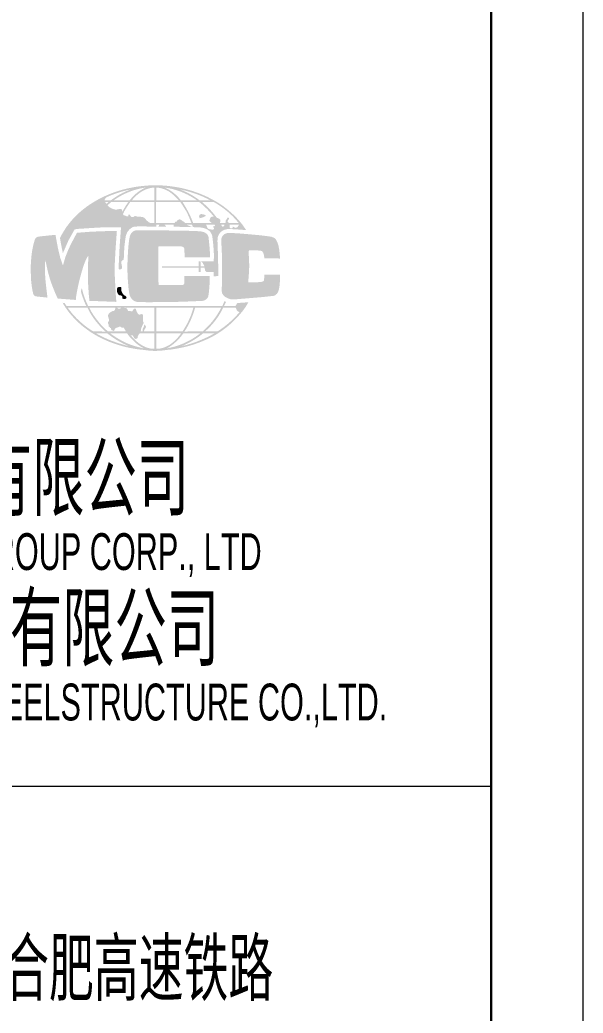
# Model space of a CAD drawing. Header units: millimetres. Extents: x 24 to 5990, y 50 to 4250.
# Drawn here: x 5684 to 5990, y 1586 to 2125 of the extents above; entities that cross this region are included whole.
import ezdxf

# ---------------------------------------------------------------- set-up
doc = ezdxf.new("R2010")
doc.units = ezdxf.units.MM
doc.linetypes.add('XKITLINE00', pattern=[0])
doc.layers.add('DrawingSheet', color=5, linetype='Continuous', lineweight=0)
doc.layers.add('OtherObjectType', color=1, linetype='Continuous', lineweight=0)
doc.styles.add('$TD_AUDIT_GENERATED_(32F)', font='ARIAL.TTF')

# ---------------------------------------------------------------- blocks, each defined once
blk = doc.blocks.new('*A7')
at = {"layer": 'DrawingSheet', "color": 5, "linetype": 'XKITLINE00', "lineweight": 0}
blk.add_line((5990, 50), (5990, 4250), dxfattribs=at)
blk = doc.blocks.new('*A9')
at = {"layer": 'OtherObjectType'}
for color, points in [(7, [(5769.26, 2028.75), (5769.03, 2028.98), (5768.81, 2029.21), (5768.57, 2029.43), (5768.34, 2029.66), (5768.1, 2029.88), (5767.86, 2030.09), (5767.62, 2030.31), (5767.37, 2030.52), (5767.13, 2030.73), (5766.65, 2031.12), (5766.42, 2031.3), (5766.19, 2031.48), (5765.95, 2031.65), (5765.71, 2031.81), (5765.46, 2031.97), (5765.22, 2032.13), (5764.97, 2032.28), (5764.71, 2032.43), (5764.46, 2032.57), (5764.2, 2032.71), (5763.94, 2032.84), (5763.67, 2032.96), (5763.41, 2033.08), (5763.14, 2033.2), (5762.87, 2033.31), (5762.6, 2033.41), (5762.32, 2033.51), (5762.04, 2033.6), (5761.77, 2033.69), (5761.49, 2033.77), (5761.2, 2033.84), (5760.92, 2033.92), (5760.64, 2033.98), (5760.35, 2034.04), (5760.07, 2034.09), (5759.78, 2034.14), (5759.49, 2034.18), (5759.2, 2034.22), (5758.91, 2034.24), (5758.62, 2034.27), (5758.33, 2034.29), (5777.81, 2030.11), (5778.34, 2029.79), (5778.86, 2029.46), (5779.39, 2029.12), (5779.9, 2028.78), (5780.41, 2028.42), (5780.92, 2028.06), (5781.42, 2027.69), (5781.92, 2027.32), (5787.79, 2027.32), (5789.52, 2026.45), (5783.15, 2026.47), (5783.48, 2026.18), (5783.81, 2025.9), (5784.14, 2025.61), (5784.47, 2025.31), (5784.79, 2025.02), (5785.11, 2024.72), (5785.43, 2024.42), (5785.74, 2024.12), (5786.06, 2023.81), (5786.37, 2023.5), (5786.68, 2023.19), (5786.99, 2022.88), (5787.29, 2022.57), (5787.6, 2022.25), (5787.9, 2021.93), (5788.19, 2021.61), (5788.59, 2021.16), (5788.99, 2020.7), (5789.38, 2020.24), (5789.76, 2019.78), (5790.13, 2019.31), (5790.51, 2018.83), (5790.87, 2018.35), (5791.23, 2017.87), (5790.04, 2014.21), (5785.3, 2014.21), (5785.75, 2013.47), (5786.05, 2012.55), (5786.31, 2012.09), (5786.67, 2011.8), (5787.22, 2011.67), (5788.35, 2011.49), (5786.57, 2011.25), (5785.72, 2011.72), (5784.72, 2012.13), (5783.24, 2012.52), (5781.78, 2012.66), (5780.72, 2012.72), (5779.39, 2012.77), (5778.23, 2012.8), (5777.77, 2014.2), (5774.87, 2014.21), (5775.08, 2014.03), (5775.44, 2013.82), (5775.74, 2013.69), (5776.09, 2013.58), (5777.52, 2012.96), (5777.94, 2012.82), (5775.48, 2012.88), (5767.72, 2013.03), (5767.73, 2013.58), (5767.78, 2013.95), (5767.87, 2014.2), (5762.66, 2014.21), (5763.06, 2013.92), (5763.48, 2013.52), (5763.72, 2013.12), (5759.48, 2013.14), (5759.7, 2013.32), (5759.84, 2013.58), (5760, 2014.21), (5758.32, 2014.2), (5758.34, 2013.14), (5747.98, 2013.15), (5747.1, 2013.12), (5746.31, 2013.02), (5745.5, 2012.75), (5744.74, 2012.29), (5743.87, 2011.58), (5743.23, 2010.88), (5742.51, 2009.81), (5741.84, 2007.99), (5741.51, 2005.88), (5741.12, 2002.69), (5740.85, 1998.85), (5740.73, 1995.18), (5740.06, 1994.78), (5739.64, 1994.41), (5739.34, 1993.98), (5739.43, 1993.03), (5739.64, 1992.2), (5739.76, 1991.28), (5739.7, 1990.42), (5739.52, 1990.12), (5739.1, 1989.96), (5738.62, 1989.87), (5738.25, 1989.78), (5737.89, 1990.18), (5738.49, 2002.49), (5739.25, 2012.78), (5740, 2021.2), (5741.25, 2023.49), (5742.03, 2024.74), (5743.18, 2026.38), (5743.22, 2026.46), (5742.51, 2026.46), (5740.54, 2026.46), (5738.51, 2026.47), (5734.99, 2026.46), (5733.96, 2026.46), (5733.68, 2027.3), (5734.19, 2027.7), (5735.3, 2028.49), (5736.32, 2029.17), (5737.64, 2030), (5739.09, 2030.84), (5740.45, 2031.54), (5741.62, 2032.09), (5743.45, 2032.85), (5744.54, 2033.26), (5743.67, 2033.09), (5742.6, 2032.86), (5741.26, 2032.53), (5738.99, 2031.89), (5736.53, 2031.09), (5734.98, 2030.51), (5733.88, 2030.09), (5732.32, 2029.45), (5731.59, 2030.13), (5734.29, 2031.23), (5736.46, 2032.02), (5738.96, 2032.82), (5740.99, 2033.35), (5743.13, 2033.88), (5745.21, 2034.3), (5748, 2034.79), (5750.49, 2035.1), (5753.35, 2035.36), (5755.25, 2035.48), (5757.25, 2035.49), (5759.11, 2035.48), (5761.26, 2035.45), (5764.09, 2035.23), (5766.31, 2034.98), (5768.61, 2034.64), (5770.4, 2034.35), (5771.13, 2033.25), (5771.56, 2033.1), (5771.99, 2032.93), (5772.43, 2032.77), (5772.85, 2032.6), (5773.28, 2032.42), (5773.7, 2032.23), (5774.13, 2032.04), (5774.54, 2031.85), (5774.96, 2031.65), (5775.38, 2031.45), (5775.79, 2031.24), (5776.2, 2031.02), (5776.6, 2030.8), (5777.01, 2030.57), (5777.41, 2030.34), (5777.81, 2030.11), (5772.6, 2026.46), (5772.9, 2025.99), (5773.2, 2025.52), (5773.49, 2025.04), (5773.78, 2024.57), (5774.06, 2024.09), (5774.34, 2023.61), (5774.62, 2023.12), (5774.89, 2022.63), (5775.16, 2022.14), (5775.42, 2021.65), (5775.68, 2021.16), (5775.94, 2020.66), (5776.19, 2020.16), (5776.43, 2019.66), (5776.68, 2019.16), (5776.91, 2018.65), (5777.11, 2018.21), (5777.3, 2017.76), (5777.49, 2017.31), (5777.68, 2016.87), (5777.87, 2016.42), (5778.05, 2015.96), (5778.23, 2015.51), (5778.41, 2015.06), (5779.75, 2015.07), (5783.17, 2015.08), (5785.98, 2015.08), (5786.69, 2015.07), (5787.33, 2015.08), (5787.95, 2015.07), (5788.57, 2015.08), (5787.85, 2015.47), (5787.49, 2015.79), (5787.19, 2016.32), (5787.29, 2016.71), (5787.52, 2017.22), (5787.66, 2017.68), (5787.84, 2018.03), (5788.13, 2018.31), (5788.5, 2018.44), (5788.85, 2018.49), (5789.69, 2018.39), (5789.34, 2018.83), (5788.98, 2019.27), (5788.61, 2019.7), (5788.25, 2020.13), (5787.87, 2020.55), (5787.5, 2020.97), (5787.11, 2021.39), (5786.73, 2021.8), (5786.43, 2022.11), (5786.12, 2022.42), (5785.82, 2022.73), (5785.51, 2023.03), (5785.19, 2023.34), (5784.88, 2023.64), (5784.56, 2023.93), (5784.24, 2024.23), (5783.92, 2024.52), (5783.59, 2024.8), (5783.27, 2025.09), (5782.94, 2025.37), (5782.6, 2025.65), (5782.27, 2025.93), (5781.93, 2026.2), (5781.59, 2026.47), (5772.6, 2026.46), (5781.64, 2018.9), (5781.73, 2019.13), (5781.88, 2019.42), (5782.09, 2019.62), (5782.41, 2019.79), (5782.67, 2019.84), (5783.21, 2019.85), (5783.99, 2019.68), (5784.6, 2019.52), (5785, 2019.35), (5785.23, 2019.18), (5785.29, 2019.02), (5785.15, 2018.82), (5784.36, 2018.42), (5783.61, 2018.1), (5782.93, 2017.88), (5781.97, 2017.63), (5781.83, 2017.98), (5781.62, 2018.64), (5781.64, 2018.9), (5772.6, 2026.46), (5777.81, 2030.11), (5752.71, 2034.27), (5751.08, 2034.05), (5749.27, 2033.69), (5746.39, 2032.9), (5744.32, 2032.18), (5741.78, 2031.13), (5740.29, 2030.4), (5738.63, 2029.52), (5737.41, 2028.79), (5736.23, 2028.04), (5735.25, 2027.33), (5743.93, 2027.36), (5744.68, 2028.27), (5745.65, 2029.35), (5746.93, 2030.62), (5748.71, 2032.06), (5750.21, 2033.06), (5751.68, 2033.84), (5752.71, 2034.27), (5777.81, 2030.11), (5762.91, 2034.28), (5763.1, 2034.2), (5763.49, 2034.03), (5763.86, 2033.86), (5764.24, 2033.67), (5764.61, 2033.48), (5764.98, 2033.28), (5765.34, 2033.07), (5765.7, 2032.86), (5766.05, 2032.63), (5766.4, 2032.4), (5766.75, 2032.17), (5767.09, 2031.92), (5767.43, 2031.67), (5767.76, 2031.41), (5768.08, 2031.15), (5768.4, 2030.88), (5768.78, 2030.54), (5768.99, 2030.34), (5769.21, 2030.14), (5769.42, 2029.94), (5769.63, 2029.73), (5769.83, 2029.52), (5770.04, 2029.31), (5770.24, 2029.09), (5770.44, 2028.88), (5770.63, 2028.66), (5770.83, 2028.44), (5771.02, 2028.21), (5771.21, 2027.99), (5771.39, 2027.76), (5771.58, 2027.53), (5771.76, 2027.3), (5780.44, 2027.31), (5780.12, 2027.54), (5779.81, 2027.76), (5779.49, 2027.98), (5779.16, 2028.19), (5778.84, 2028.41), (5778.51, 2028.61), (5778.18, 2028.82), (5777.58, 2029.18), (5777.03, 2029.5), (5776.48, 2029.82), (5775.92, 2030.12), (5775.35, 2030.41), (5774.78, 2030.69), (5774.21, 2030.97), (5773.63, 2031.23), (5773.05, 2031.49), (5772.47, 2031.73), (5771.88, 2031.97), (5771.29, 2032.19), (5770.69, 2032.41), (5770.09, 2032.61), (5769.49, 2032.81), (5768.88, 2033), (5768.23, 2033.19), (5767.88, 2033.28), (5767.53, 2033.38), (5767.18, 2033.47), (5766.82, 2033.55), (5766.47, 2033.64), (5766.12, 2033.72), (5765.77, 2033.79), (5765.41, 2033.87), (5765.06, 2033.94), (5764.7, 2034), (5764.34, 2034.06), (5763.99, 2034.12), (5763.63, 2034.18), (5763.27, 2034.23), (5762.91, 2034.28), (5777.81, 2030.11), (5757.28, 2026.46), (5744.22, 2026.45), (5742.8, 2024.29), (5741.44, 2022.18), (5740.94, 2021.29), (5740.31, 2019.97), (5740.43, 2019.62), (5740.75, 2019.19), (5741.4, 2019.08), (5742.44, 2018.66), (5742.98, 2018.57), (5743.25, 2018.85), (5743.28, 2019.42), (5743.49, 2019.68), (5743.73, 2019.66), (5744.06, 2019.45), (5744.44, 2018.75), (5744.61, 2018.54), (5744.95, 2018.36), (5745.34, 2018.3), (5745.86, 2018.31), (5746.1, 2018.43), (5746.28, 2018.58), (5746.71, 2018.79), (5747.28, 2018.75), (5748.13, 2018.54), (5748.74, 2018.45), (5749.97, 2018.4), (5750.92, 2018.31), (5751.39, 2018.15), (5752, 2017.75), (5752.81, 2016.83), (5753.23, 2016.4), (5753.74, 2015.92), (5754.16, 2015.58), (5754.67, 2015.26), (5755.09, 2015.07), (5757.3, 2015.08), (5757.28, 2026.46), (5777.81, 2030.11), (5758.29, 2026.47), (5758.3, 2015.09), (5768.4, 2015.07), (5768.59, 2015.48), (5768.81, 2015.69), (5769.48, 2015.73), (5769.58, 2016.18), (5769.7, 2016.35), (5770.07, 2016.67), (5770.31, 2016.79), (5770.78, 2016.97), (5771.25, 2016.99), (5771.84, 2016.69), (5772.73, 2016.07), (5773.12, 2015.84), (5773.53, 2015.52), (5773.85, 2015.24), (5774.02, 2015.06), (5777.43, 2015.05), (5777.28, 2015.44), (5777.13, 2015.83), (5776.97, 2016.22), (5776.82, 2016.61), (5776.66, 2017), (5776.5, 2017.39), (5776.33, 2017.77), (5776.17, 2018.16), (5776, 2018.54), (5775.83, 2018.93), (5775.65, 2019.31), (5775.48, 2019.69), (5775.3, 2020.07), (5775.12, 2020.44), (5774.93, 2020.82), (5774.75, 2021.2), (5774.35, 2021.87), (5773.94, 2022.54), (5773.52, 2023.2), (5773.11, 2023.86), (5772.68, 2024.52), (5772.25, 2025.17), (5771.82, 2025.82), (5771.38, 2026.47), (5758.29, 2026.47), (5777.81, 2030.11), (5757.3, 2027.32), (5757.33, 2034.3), (5756.39, 2034.22), (5755.39, 2034.08), (5754.23, 2033.8), (5752.62, 2033.24), (5750.73, 2032.28), (5749.19, 2031.26), (5747.85, 2030.19), (5746, 2028.38), (5745.11, 2027.32), (5757.3, 2027.32), (5777.81, 2030.11), (5758.33, 2034.29), (5758.33, 2027.31), (5770.56, 2027.3), (5770.35, 2027.55), (5770.14, 2027.79), (5769.92, 2028.03), (5769.7, 2028.27), (5769.48, 2028.51)]), (5, [(5694.11, 2007.56), (5695.83, 2007.83), (5703.68, 2008.63), (5704.99, 2001.43), (5706.23, 1996.22), (5707.72, 1992), (5709.02, 1996.47), (5710.66, 2000.66), (5712.63, 2004.67), (5715.32, 2009.72), (5721.84, 2010.24), (5727.94, 2010.55), (5736.98, 2010.76), (5736.28, 2000.98), (5735.88, 1993.53), (5735.78, 1987.97), (5736.15, 1980.39), (5736.42, 1975.81), (5736.69, 1972.23), (5722.07, 1972.79), (5721.74, 1976.36), (5721.44, 1980.92), (5721.23, 1985.07), (5721.26, 1988.77), (5721.31, 1991.16), (5721.49, 1996.53), (5721.5, 1997.22), (5721.3, 1997), (5721.07, 1996.68), (5720.77, 1996.18), (5720.36, 1995.39), (5719.82, 1994.21), (5719.24, 1992.73), (5718.28, 1989.81), (5717.5, 1987.12), (5716.68, 1983.99), (5716.05, 1981.32), (5715.31, 1977.75), (5714.88, 1975.08), (5714.7, 1973.28), (5704.87, 1974.02), (5703.33, 1977.5), (5701.85, 1981.22), (5700.78, 1984.27), (5700.08, 1986.68), (5699.51, 1988.87), (5698.88, 1991.58), (5698.13, 1995.31), (5697.96, 1990.37), (5698.01, 1987.58), (5698.2, 1984.4), (5698.68, 1979.89), (5699.35, 1974.53), (5696.23, 1974.87), (5694.52, 1975.05), (5692.87, 1975.22), (5692.48, 1975.42), (5692.26, 1975.6), (5691.96, 1975.92), (5691.62, 1976.41), (5691.12, 1978.72), (5690.74, 1981.22), (5690.47, 1983.63), (5690.32, 1986.64), (5690.26, 1988.96), (5690.26, 1991.2), (5690.29, 1992.45), (5690.37, 1994.07), (5690.49, 1995.52), (5690.63, 1997.02), (5690.72, 1997.83), (5690.9, 1999.25), (5691.08, 2000.31), (5691.25, 2001.25), (5691.56, 2002.75), (5691.78, 2003.63), (5692.01, 2004.49), (5692.44, 2005.94), (5692.93, 2006.82), (5693.51, 2007.29)]), (5, [(5773.69, 1998.73), (5773.65, 2000.24), (5773.58, 2001.04), (5773.47, 2001.38), (5773.3, 2001.65), (5773.09, 2001.88), (5772.82, 2002.07), (5772.51, 2002.21), (5772.11, 2002.3), (5771.59, 2002.33), (5768.05, 2002.32), (5759.58, 2002.34), (5759.46, 1999.79), (5759.4, 1989.16), (5759.47, 1985.31), (5759.63, 1981.46), (5761.56, 1981.43), (5764.87, 1981.41), (5770, 1981.4), (5771.89, 1981.44), (5772.88, 1981.47), (5773.28, 1981.75), (5773.5, 1982.14), (5773.62, 1983.7), (5773.65, 1986.31), (5787.43, 1986.33), (5787.25, 1981.42), (5787.04, 1978.55), (5786.82, 1976.65), (5786.56, 1975.08), (5786.11, 1974.25), (5785.47, 1973.58), (5784.61, 1973.05), (5783.76, 1972.8), (5777.45, 1972.49), (5770.06, 1972.24), (5764.08, 1972.15), (5753.78, 1972.04), (5748.05, 1972.17), (5746.73, 1972.58), (5745.86, 1973.09), (5745.01, 1973.89), (5744.51, 1974.63), (5744.04, 1975.46), (5743.76, 1976.62), (5743.29, 1979.79), (5742.96, 1983.74), (5742.74, 1988.39), (5742.74, 1993.36), (5742.94, 1998.01), (5743.06, 2000.14), (5743.21, 2002), (5743.45, 2004.4), (5743.66, 2005.93), (5743.78, 2006.62), (5743.97, 2007.56), (5744.15, 2008.18), (5744.38, 2008.78), (5744.69, 2009.34), (5745.09, 2009.86), (5745.51, 2010.27), (5746.02, 2010.61), (5746.61, 2010.88), (5747.38, 2011.04), (5753.08, 2011.07), (5760.36, 2011.05), (5768.08, 2010.93), (5775.62, 2010.81), (5780.8, 2010.62), (5782.79, 2010.46), (5784.26, 2010.05), (5785.11, 2009.63), (5785.78, 2009.16), (5786.34, 2008.45), (5786.69, 2007.64), (5787.19, 2002.94), (5787.51, 1998.66), (5787.53, 1996.41), (5779.08, 1996.4), (5773.73, 1996.4)]), (7, [(5791.72, 2001.84), (5792.11, 1986.96), (5792, 1986.23), (5789.54, 1994.31), (5789.65, 1996.65), (5789.61, 1998.7), (5789.46, 2001.16), (5789.36, 2002.6), (5789.17, 2004.51), (5788.76, 2007.91), (5791.72, 2007.33), (5791.57, 2005.29)]), (5, [(5816.7, 1998), (5816.4, 1998.81), (5816.01, 1999.46), (5815.74, 1999.74), (5815.38, 1999.91), (5815.02, 1999.97), (5813.58, 2000.13), (5811.55, 2000.26), (5809.39, 2000.27), (5808.85, 2000.2), (5808.64, 1999.99), (5808.44, 1999.64), (5808.72, 1995.2), (5808.81, 1991.82), (5808.73, 1989.07), (5808.36, 1984.09), (5808.3, 1983.16), (5808.41, 1982.88), (5808.85, 1982.78), (5809.34, 1982.8), (5813.27, 1982.88), (5815.77, 1983.12), (5816.42, 1983.41), (5816.71, 1983.74), (5816.83, 1984.09), (5816.9, 1984.71), (5817.02, 1987.08), (5825.52, 1987.06), (5825.49, 1984.52), (5825.4, 1982.52), (5825.17, 1980.23), (5824.95, 1979.16), (5824.56, 1977.83), (5823.89, 1976.66), (5823.17, 1976.04), (5822.33, 1975.53), (5816.35, 1974.87), (5802.48, 1973.7), (5799.76, 1973.54), (5798.88, 1973.62), (5797.57, 1974.03), (5795.99, 1974.74), (5795.01, 1975.59), (5794.23, 1976.63), (5793.97, 1977.4), (5793.9, 1978.24), (5794.06, 1986.35), (5794.11, 1993.29), (5794, 1997.72), (5793.81, 2001.8), (5793.65, 2004.73), (5793.68, 2006.29), (5793.92, 2007.28), (5794.25, 2007.95), (5794.78, 2008.56), (5795.44, 2009.06), (5796.18, 2009.37), (5796.94, 2009.57), (5797.79, 2009.65), (5798.92, 2009.63), (5803.34, 2009.39), (5809.29, 2008.88), (5814.64, 2008.39), (5818.19, 2007.95), (5820.87, 2007.57), (5822.31, 2007.01), (5823.31, 2006.16), (5824.22, 2004.16), (5824.7, 2002.65), (5825.14, 2000.2), (5825.34, 1998.4), (5825.44, 1997.09), (5825.49, 1995.76), (5817.03, 1995.93), (5816.96, 1996.61)]), (7, [(5781.45, 1991.58), (5781.41, 1994.3), (5782.36, 1994.3), (5782.46, 1991.57), (5782.43, 1988.39), (5781.42, 1988.38), (5781.45, 1990.72), (5761.5, 1990.75), (5761.5, 1991.58)]), (7, [(5782.45, 1990.71), (5782.46, 1991.57), (5784.38, 1991.57), (5784.36, 1991.85), (5784.3, 1992.07), (5783.84, 1992.81), (5783.65, 1993.26), (5783.31, 1993.7), (5783.08, 1993.9), (5782.8, 1994.1), (5782.41, 1994.3), (5783.12, 1994.3), (5789.54, 1994.31), (5792, 1986.23), (5790.72, 1986.17), (5789.54, 1986.14), (5789.56, 1988.42), (5785.58, 1988.39), (5785.13, 1988.89), (5784.93, 1989.19), (5784.74, 1989.54), (5784.72, 1990.05), (5784.61, 1990.71)]), (7, [(5720.4, 1969.95), (5720.28, 1970.34), (5719.79, 1971.31), (5719.11, 1972.86), (5718.67, 1974.14), (5718.19, 1975.45), (5717.66, 1977.2), (5717.53, 1977.59), (5717.51, 1978.02), (5717.74, 1979.3), (5717.86, 1979.43), (5718.06, 1979.36), (5718.2, 1978.75), (5718.36, 1978.14), (5718.52, 1977.53), (5718.69, 1976.93), (5718.87, 1976.32), (5719.06, 1975.73), (5719.26, 1975.13), (5719.47, 1974.54), (5719.69, 1973.95), (5719.91, 1973.37), (5720.15, 1972.79), (5720.39, 1972.21), (5720.65, 1971.64), (5720.91, 1971.07), (5721.19, 1970.5), (5721.47, 1969.94), (5722, 1969.1), (5722.23, 1968.64), (5722.46, 1968.19), (5722.7, 1967.74), (5722.95, 1967.29), (5723.2, 1966.85), (5723.46, 1966.41), (5723.73, 1965.98), (5724, 1965.54), (5724.28, 1965.12), (5724.56, 1964.69), (5724.86, 1964.28), (5725.15, 1963.86), (5725.46, 1963.45), (5725.76, 1963.05), (5726.08, 1962.65), (5726.4, 1962.25), (5730.89, 1956.11), (5730.62, 1956.33), (5730.36, 1956.56), (5730.1, 1956.79), (5729.84, 1957.03), (5729.58, 1957.27), (5729.33, 1957.51), (5729.08, 1957.76), (5728.83, 1958.01), (5728.59, 1958.26), (5728.34, 1958.51), (5728.11, 1958.77), (5727.87, 1959.03), (5727.64, 1959.29), (5727.41, 1959.56), (5727.18, 1959.83), (5726.96, 1960.1), (5726.73, 1960.35), (5726.51, 1960.61), (5726.29, 1960.86), (5726.07, 1961.12), (5725.85, 1961.38), (5725.64, 1961.64), (5725.43, 1961.9), (5725.22, 1962.17), (5725.01, 1962.44), (5724.81, 1962.71), (5724.61, 1962.98), (5724.41, 1963.25), (5724.22, 1963.53), (5724.03, 1963.81), (5723.84, 1964.09), (5723.65, 1964.37), (5723.46, 1964.65), (5723.28, 1964.94), (5723.1, 1965.23), (5722.93, 1965.52), (5722.76, 1965.81), (5722.59, 1966.1), (5722.42, 1966.4), (5722.26, 1966.69), (5722.09, 1966.99), (5721.94, 1967.29), (5721.78, 1967.59), (5721.63, 1967.89), (5721.48, 1968.2), (5721.33, 1968.5), (5721.19, 1968.81), (5721.05, 1969.12), (5710.34, 1969.08), (5710.7, 1968.56), (5711.07, 1968.05), (5711.45, 1967.55), (5711.83, 1967.05), (5712.22, 1966.56), (5712.62, 1966.07), (5713.03, 1965.59), (5713.44, 1965.11), (5713.86, 1964.65), (5714.29, 1964.19), (5714.73, 1963.73), (5715.17, 1963.28), (5715.62, 1962.84), (5716.07, 1962.41), (5716.54, 1961.98), (5717.01, 1961.57), (5717.42, 1961.19), (5717.83, 1960.82), (5718.26, 1960.45), (5718.68, 1960.09), (5719.11, 1959.73), (5719.55, 1959.38), (5719.99, 1959.04), (5720.44, 1958.7), (5720.88, 1958.37), (5721.34, 1958.05), (5721.8, 1957.73), (5722.26, 1957.41), (5722.72, 1957.11), (5723.19, 1956.8), (5723.67, 1956.51), (5724.14, 1956.22), (5719.74, 1958), (5719.5, 1958.18), (5719.01, 1958.56), (5718.53, 1958.94), (5718.05, 1959.33), (5717.58, 1959.72), (5717.12, 1960.13), (5716.66, 1960.54), (5716.21, 1960.96), (5715.75, 1961.39), (5715.29, 1961.83), (5714.83, 1962.28), (5714.38, 1962.74), (5713.94, 1963.2), (5713.5, 1963.67), (5713.07, 1964.14), (5712.64, 1964.62), (5712.05, 1965.3), (5711.67, 1965.74), (5711.3, 1966.19), (5710.94, 1966.65), (5710.58, 1967.11), (5710.24, 1967.58), (5709.9, 1968.05), (5709.56, 1968.53), (5709.29, 1968.91), (5709.03, 1969.28), (5708.78, 1969.67), (5708.53, 1970.06), (5708.29, 1970.45), (5708.05, 1970.84), (5707.83, 1971.24), (5707.61, 1971.65), (5707.64, 1971.71), (5708.53, 1971.64), (5708.67, 1971.49), (5709.69, 1969.97)]), (7, [(5737.92, 1980.25), (5738.35, 1980.31), (5739.08, 1980.33), (5739.25, 1980.25), (5739.38, 1980.05), (5739.43, 1979.56), (5739.47, 1979.07), (5739.47, 1978.3), (5739.56, 1977.89), (5739.85, 1977.22), (5740.7, 1976.02), (5741.13, 1975.74), (5741.56, 1975.52), (5742, 1975.15), (5742.24, 1974.68), (5742.09, 1974.26), (5741.91, 1974.04), (5741.66, 1973.88), (5741.38, 1973.81), (5740.91, 1973.8), (5740.39, 1973.89), (5740.05, 1974.04), (5739.9, 1974.22), (5739.86, 1974.47), (5739.87, 1975.15), (5739.78, 1975.34), (5739.62, 1975.55), (5738.93, 1975.76), (5738.45, 1975.83), (5738.1, 1975.93), (5737.76, 1976.34), (5737.48, 1976.72), (5737.28, 1977.06), (5737.16, 1977.49), (5737.11, 1978.02), (5737.02, 1978.61), (5737.01, 1979.18), (5737.1, 1979.57), (5737.28, 1979.91), (5737.62, 1980.14)]), (7, [(5777.48, 1965.78), (5777.63, 1966.19), (5777.77, 1966.61), (5777.91, 1967.03), (5778.04, 1967.45), (5778.17, 1967.87), (5778.29, 1968.29), (5778.41, 1968.72), (5778.52, 1969.14), (5758.31, 1969.07), (5758.32, 1956.17), (5772.56, 1956.18), (5804.29, 1966.12), (5804.06, 1965.85), (5803.62, 1965.33), (5803.16, 1964.81), (5802.7, 1964.29), (5802.23, 1963.78), (5801.76, 1963.28), (5801.28, 1962.78), (5800.79, 1962.29), (5800.3, 1961.81), (5799.8, 1961.33), (5799.3, 1960.86), (5798.79, 1960.4), (5798.27, 1959.94), (5797.75, 1959.49), (5797.22, 1959.05), (5796.69, 1958.61), (5796.11, 1958.15), (5795.8, 1957.91), (5795.49, 1957.67), (5795.18, 1957.43), (5794.86, 1957.19), (5794.54, 1956.96), (5794.22, 1956.73), (5793.9, 1956.5), (5793.58, 1956.28), (5793.25, 1956.06), (5792.93, 1955.84), (5792.6, 1955.62), (5792.27, 1955.41), (5791.94, 1955.19), (5791.6, 1954.98), (5791.27, 1954.78), (5790.93, 1954.57), (5790.6, 1954.37), (5790.26, 1954.17), (5789.91, 1953.98), (5789.57, 1953.79), (5789.23, 1953.6), (5788.88, 1953.41), (5788.54, 1953.22), (5788.19, 1953.04), (5787.84, 1952.86), (5787.49, 1952.69), (5787.13, 1952.51), (5786.78, 1952.34), (5786.43, 1952.17), (5786.07, 1952.01), (5785.71, 1951.85), (5785.14, 1951.59), (5784.56, 1951.35), (5783.98, 1951.1), (5783.4, 1950.86), (5782.82, 1950.63), (5782.23, 1950.4), (5781.65, 1950.17), (5781.06, 1949.95), (5780.36, 1949.69), (5779.65, 1949.44), (5778.94, 1949.2), (5778.23, 1948.96), (5777.52, 1948.74), (5776.8, 1948.53), (5776.08, 1948.32), (5775.35, 1948.12), (5774.63, 1947.94), (5773.9, 1947.76), (5773.17, 1947.59), (5772.44, 1947.43), (5771.71, 1947.28), (5770.97, 1947.13), (5770.24, 1947), (5769.5, 1946.88), (5769.14, 1946.8), (5768.78, 1946.74), (5768.41, 1946.67), (5768.05, 1946.61), (5767.69, 1946.55), (5767.32, 1946.49), (5766.96, 1946.44), (5766.59, 1946.39), (5766.23, 1946.34), (5765.86, 1946.3), (5765.5, 1946.26), (5765.13, 1946.23), (5764.76, 1946.2), (5764.39, 1946.17), (5764.03, 1946.14), (5763.66, 1946.12), (5763.14, 1946.03), (5762.61, 1945.94), (5762.08, 1945.87), (5761.56, 1945.81), (5761.03, 1945.76), (5760.5, 1945.72), (5759.97, 1945.69), (5759.43, 1945.67), (5758.96, 1945.65), (5758.49, 1945.64), (5758.02, 1945.63), (5757.55, 1945.63), (5757.08, 1945.63), (5756.61, 1945.65), (5756.14, 1945.66), (5755.67, 1945.69), (5755.2, 1945.72), (5754.73, 1945.76), (5754.27, 1945.81), (5753.8, 1945.86), (5753.33, 1945.91), (5752.87, 1945.98), (5752.4, 1946.05), (5751.94, 1946.13), (5757.31, 1946.79), (5757.31, 1955.15), (5749.44, 1955.16), (5749.89, 1956.18), (5750.99, 1956.17), (5750.93, 1957.07), (5750.99, 1957.46), (5751.14, 1957.83), (5751.46, 1958.41), (5751.64, 1958.81), (5751.72, 1959.23), (5751.85, 1959.58), (5751.98, 1959.81), (5752.08, 1959.91), (5752.19, 1959.88), (5752.34, 1959.66), (5752.52, 1959.18), (5752.76, 1958.83), (5752.75, 1958.6), (5752.66, 1958.32), (5752.41, 1957.79), (5752.04, 1957.33), (5751.79, 1956.78), (5751.64, 1956.18), (5757.31, 1956.18), (5757.31, 1969.13), (5741.99, 1969.12), (5741.92, 1969.22), (5739.78, 1969.11), (5722, 1969.1), (5721.47, 1969.94), (5794.21, 1970.02), (5795.46, 1972.69), (5796.18, 1972.19), (5795.16, 1970.05), (5801.37, 1970.02), (5802.32, 1971.59), (5808.34, 1972.02), (5808.12, 1971.63), (5807.9, 1971.23), (5807.67, 1970.85), (5807.44, 1970.46), (5807.21, 1970.08), (5806.96, 1969.7), (5806.72, 1969.33), (5806.47, 1968.96), (5806.21, 1968.59), (5805.95, 1968.23), (5805.68, 1967.86), (5805.41, 1967.51), (5805.14, 1967.15), (5804.86, 1966.81), (5804.58, 1966.46), (5804.29, 1966.12), (5783.82, 1955.17), (5783.48, 1954.9), (5783.15, 1954.63), (5782.81, 1954.37), (5782.47, 1954.11), (5782.13, 1953.85), (5781.78, 1953.59), (5781.43, 1953.34), (5781.08, 1953.09), (5780.73, 1952.85), (5780.37, 1952.61), (5780.02, 1952.37), (5779.66, 1952.13), (5779.3, 1951.9), (5778.93, 1951.67), (5778.57, 1951.45), (5778.2, 1951.23), (5777.83, 1951.01), (5777.46, 1950.79), (5777.09, 1950.58), (5776.71, 1950.38), (5776.34, 1950.17), (5775.96, 1949.97), (5775.58, 1949.77), (5775.2, 1949.58), (5774.81, 1949.39), (5774.43, 1949.2), (5774.04, 1949.02), (5773.65, 1948.84), (5773.26, 1948.66), (5772.87, 1948.49), (5772.47, 1948.32), (5772.08, 1948.16), (5772.67, 1948.3), (5773.25, 1948.44), (5773.83, 1948.59), (5774.41, 1948.75), (5774.99, 1948.91), (5775.57, 1949.08), (5776.15, 1949.25), (5776.73, 1949.42), (5777.3, 1949.6), (5777.87, 1949.79), (5778.44, 1949.98), (5779.01, 1950.18), (5779.58, 1950.38), (5780.15, 1950.58), (5780.71, 1950.8), (5781.27, 1951.01), (5781.83, 1951.23), (5782.39, 1951.46), (5782.95, 1951.69), (5783.5, 1951.93), (5784.06, 1952.17), (5784.61, 1952.42), (5785.15, 1952.67), (5785.7, 1952.92), (5786.24, 1953.18), (5786.78, 1953.45), (5787.32, 1953.72), (5787.86, 1953.99), (5788.39, 1954.27), (5788.93, 1954.56), (5789.46, 1954.85), (5789.98, 1955.14), (5783.82, 1955.17), (5804.29, 1966.12), (5771.88, 1955.14), (5758.34, 1955.16), (5758.33, 1946.81), (5759.98, 1946.81), (5760.26, 1946.86), (5760.55, 1946.91), (5760.83, 1946.97), (5761.11, 1947.04), (5761.39, 1947.11), (5761.67, 1947.18), (5761.95, 1947.26), (5762.23, 1947.35), (5762.5, 1947.44), (5762.78, 1947.54), (5763.05, 1947.64), (5763.32, 1947.75), (5763.58, 1947.87), (5763.85, 1947.98), (5764.11, 1948.11), (5764.37, 1948.24), (5764.63, 1948.37), (5764.88, 1948.51), (5765.14, 1948.65), (5765.39, 1948.8), (5765.63, 1948.95), (5765.88, 1949.11), (5766.12, 1949.28), (5766.36, 1949.44), (5766.59, 1949.62), (5766.82, 1949.79), (5767.05, 1949.97), (5767.28, 1950.16), (5767.5, 1950.35), (5767.71, 1950.54), (5767.93, 1950.74), (5768.14, 1950.94), (5768.4, 1951.18), (5768.65, 1951.42), (5768.91, 1951.66), (5769.16, 1951.91), (5769.41, 1952.16), (5769.65, 1952.42), (5769.89, 1952.67), (5770.12, 1952.94), (5770.36, 1953.2), (5770.59, 1953.47), (5770.81, 1953.74), (5771.03, 1954.01), (5771.25, 1954.29), (5771.46, 1954.57), (5771.67, 1954.86), (5771.88, 1955.14), (5804.29, 1966.12), (5782.26, 1955.16), (5773.05, 1955.17), (5772.81, 1954.83), (5772.57, 1954.49), (5772.32, 1954.15), (5772.07, 1953.82), (5771.81, 1953.5), (5771.55, 1953.18), (5771.28, 1952.86), (5771.01, 1952.55), (5770.73, 1952.24), (5770.44, 1951.93), (5770.16, 1951.64), (5769.86, 1951.34), (5769.57, 1951.05), (5769.26, 1950.77), (5768.96, 1950.49), (5768.65, 1950.21), (5768.39, 1949.98), (5768.12, 1949.74), (5767.86, 1949.51), (5767.59, 1949.29), (5767.31, 1949.07), (5767.03, 1948.86), (5766.75, 1948.65), (5766.47, 1948.44), (5766.18, 1948.24), (5765.88, 1948.05), (5765.59, 1947.86), (5765.29, 1947.68), (5764.99, 1947.5), (5764.68, 1947.33), (5764.37, 1947.16), (5764.06, 1947), (5764.4, 1947.06), (5764.74, 1947.12), (5765.09, 1947.19), (5765.43, 1947.25), (5765.77, 1947.33), (5766.11, 1947.4), (5766.45, 1947.48), (5766.78, 1947.56), (5767.12, 1947.64), (5767.46, 1947.72), (5767.79, 1947.81), (5768.13, 1947.91), (5768.46, 1948), (5768.8, 1948.1), (5769.13, 1948.2), (5769.46, 1948.3), (5769.79, 1948.41), (5770.12, 1948.52), (5770.45, 1948.64), (5770.78, 1948.75), (5771.1, 1948.87), (5771.43, 1948.99), (5771.75, 1949.12), (5772.08, 1949.25), (5772.4, 1949.38), (5772.72, 1949.51), (5773.04, 1949.65), (5773.36, 1949.79), (5773.68, 1949.93), (5773.99, 1950.08), (5774.31, 1950.23), (5775.13, 1950.62), (5775.63, 1950.88), (5776.13, 1951.14), (5776.63, 1951.4), (5777.12, 1951.68), (5777.61, 1951.96), (5778.1, 1952.25), (5778.58, 1952.55), (5779.05, 1952.85), (5779.53, 1953.16), (5779.99, 1953.48), (5780.46, 1953.8), (5780.92, 1954.13), (5781.37, 1954.47), (5781.82, 1954.81), (5782.26, 1955.16), (5804.29, 1966.12), (5779.43, 1969.1), (5779.32, 1968.67), (5779.2, 1968.24), (5779.07, 1967.81), (5778.95, 1967.38), (5778.81, 1966.96), (5778.68, 1966.53), (5778.53, 1966.11), (5778.39, 1965.69), (5778.24, 1965.27), (5778.09, 1964.85), (5777.93, 1964.44), (5777.77, 1964.02), (5777.6, 1963.61), (5777.43, 1963.2), (5777.26, 1962.79), (5777.08, 1962.38), (5776.89, 1961.97), (5776.71, 1961.57), (5776.52, 1961.17), (5776.32, 1960.77), (5776.12, 1960.37), (5775.92, 1959.97), (5775.72, 1959.58), (5775.5, 1959.19), (5775.29, 1958.8), (5775.07, 1958.41), (5774.85, 1958.03), (5774.62, 1957.64), (5774.39, 1957.26), (5774.16, 1956.89), (5773.92, 1956.51), (5773.68, 1956.14), (5791.53, 1956.17), (5791.95, 1956.44), (5792.37, 1956.71), (5792.78, 1956.98), (5793.2, 1957.26), (5793.61, 1957.55), (5794.01, 1957.83), (5794.42, 1958.12), (5794.82, 1958.42), (5795.22, 1958.72), (5795.62, 1959.02), (5796.01, 1959.33), (5796.4, 1959.64), (5796.79, 1959.95), (5797.17, 1960.27), (5797.55, 1960.6), (5797.93, 1960.92), (5798.3, 1961.25), (5798.67, 1961.59), (5799.04, 1961.92), (5799.41, 1962.26), (5799.77, 1962.61), (5800.12, 1962.96), (5800.48, 1963.31), (5800.83, 1963.67), (5801.18, 1964.02), (5801.52, 1964.39), (5801.86, 1964.75), (5802.2, 1965.12), (5802.53, 1965.49), (5802.86, 1965.87), (5803.19, 1966.25), (5803.51, 1966.63), (5802.81, 1967.01), (5802.44, 1967.31), (5802.05, 1967.73), (5801.97, 1967.97), (5801.43, 1969.07), (5794.71, 1969.11), (5794.67, 1969), (5794.44, 1968.54), (5794.21, 1968.09), (5793.97, 1967.63), (5793.73, 1967.18), (5793.48, 1966.74), (5793.23, 1966.3), (5792.97, 1965.86), (5792.7, 1965.42), (5792.43, 1964.99), (5792.15, 1964.56), (5791.87, 1964.13), (5791.59, 1963.71), (5791.29, 1963.3), (5791, 1962.88), (5790.69, 1962.47), (5790.39, 1962.07), (5790.07, 1961.66), (5789.76, 1961.27), (5789.43, 1960.87), (5789.1, 1960.48), (5788.77, 1960.1), (5788.43, 1959.72), (5788.09, 1959.34), (5787.75, 1958.97), (5787.39, 1958.6), (5787.04, 1958.24), (5786.68, 1957.88), (5786.31, 1957.53), (5785.94, 1957.18), (5785.57, 1956.83), (5785.19, 1956.49), (5784.81, 1956.16), (5783.45, 1956.16), (5783.84, 1956.49), (5784.23, 1956.83), (5784.61, 1957.18), (5784.99, 1957.53), (5785.37, 1957.89), (5785.74, 1958.25), (5786.1, 1958.62), (5786.46, 1958.99), (5786.82, 1959.36), (5787.17, 1959.74), (5787.51, 1960.12), (5787.86, 1960.51), (5788.19, 1960.9), (5788.53, 1961.3), (5788.85, 1961.7), (5789.17, 1962.11), (5789.49, 1962.52), (5789.8, 1962.93), (5790.11, 1963.35), (5790.41, 1963.77), (5790.71, 1964.19), (5791, 1964.62), (5791.29, 1965.05), (5791.57, 1965.49), (5791.84, 1965.93), (5792.11, 1966.37), (5792.37, 1966.82), (5792.63, 1967.27), (5792.89, 1967.72), (5793.13, 1968.18), (5793.38, 1968.64), (5793.61, 1969.1), (5779.43, 1969.1), (5804.29, 1966.12), (5772.56, 1956.18), (5772.82, 1956.56), (5773.07, 1956.93), (5773.32, 1957.32), (5773.56, 1957.7), (5773.8, 1958.09), (5774.03, 1958.48), (5774.26, 1958.87), (5774.49, 1959.27), (5774.71, 1959.67), (5774.93, 1960.07), (5775.14, 1960.47), (5775.35, 1960.88), (5775.55, 1961.29), (5775.75, 1961.7), (5775.94, 1962.11), (5776.13, 1962.53), (5776.32, 1962.93), (5776.5, 1963.33), (5776.67, 1963.73), (5776.85, 1964.14), (5777.01, 1964.54), (5777.17, 1964.95), (5777.33, 1965.36)]), (7, [(5747.76, 1966.82), (5748.11, 1966.31), (5748.37, 1965.87), (5748.65, 1965.51), (5748.94, 1965.37), (5749.28, 1965.32), (5749.91, 1965.43), (5750.43, 1965.64), (5750.75, 1965.61), (5750.95, 1965.39), (5751.14, 1964.91), (5751.19, 1964.34), (5751.16, 1963.48), (5751.09, 1962.9), (5751.08, 1962.38), (5751.13, 1961.82), (5751.37, 1961.29), (5751.55, 1960.73), (5751.46, 1960.54), (5751.19, 1960.13), (5750.77, 1959.18), (5750.08, 1957.56), (5750.08, 1957.17), (5750.02, 1956.67), (5749.89, 1956.18), (5749.44, 1955.16), (5748.91, 1954.53), (5748.48, 1953.79), (5748.25, 1953.31), (5748.26, 1952.92), (5748.18, 1952.66), (5747.97, 1952.43), (5747.69, 1952.24), (5747.3, 1952.13), (5746.9, 1952.17), (5746.62, 1952.32), (5746.45, 1952.55), (5746.08, 1953.17), (5745.75, 1953.7), (5745.43, 1954.03), (5745.21, 1954.13), (5744.69, 1954.12), (5741.89, 1956.17), (5740.75, 1958.17), (5740.57, 1958.22), (5740.01, 1958.2), (5739.62, 1958.29), (5739.04, 1958.68), (5738.8, 1958.77), (5738.51, 1958.79), (5738.27, 1958.73), (5737.94, 1958.57), (5737.53, 1958.41), (5736.47, 1958.06), (5736.15, 1957.86), (5735.93, 1957.57), (5735.57, 1956.68), (5735.42, 1956.5), (5735.26, 1956.44), (5735.13, 1956.46), (5734.62, 1956.72), (5734.28, 1956.73), (5734.03, 1957.01), (5733.93, 1957.22), (5733.77, 1957.91), (5733.67, 1957.99), (5733.38, 1958.08), (5733.2, 1958.22), (5733.12, 1958.5), (5732.85, 1958.66), (5732.5, 1958.93), (5732.45, 1959.3), (5732.51, 1959.52), (5732.45, 1960.03), (5732.18, 1960.47), (5732.09, 1960.74), (5732.18, 1960.97), (5732.31, 1961.35), (5732.53, 1961.59), (5732.7, 1961.91), (5732.71, 1962.15), (5732.63, 1962.9), (5732.34, 1964), (5732.13, 1964.61), (5732.11, 1964.79), (5732.18, 1965.04), (5732.52, 1965.65), (5732.66, 1965.84), (5732.91, 1966.12), (5733.58, 1966.68), (5734.38, 1967.06), (5734.5, 1967.19), (5734.85, 1967.28), (5735.17, 1967.28), (5735.43, 1967.35), (5735.67, 1967.53), (5735.8, 1967.68), (5736.01, 1968.06), (5736.09, 1968.47), (5736.09, 1968.85), (5736.19, 1969.07), (5737.21, 1969.08), (5737.24, 1969.01), (5737.33, 1968.87), (5737.43, 1968.75), (5737.55, 1968.65), (5737.68, 1968.57), (5737.83, 1968.51), (5737.98, 1968.47), (5738.14, 1968.46), (5738.38, 1968.46), (5738.53, 1968.49), (5738.69, 1968.54), (5738.83, 1968.61), (5738.96, 1968.71), (5739.08, 1968.82), (5739.18, 1968.95), (5739.26, 1969.09), (5739.78, 1969.11), (5741.99, 1969.12), (5742.23, 1968.78), (5742.67, 1968.22), (5742.91, 1967.68), (5743.1, 1967.37), (5743.3, 1967.24), (5743.99, 1967.28), (5744.54, 1967.15), (5745.16, 1967.04), (5745.34, 1967.14), (5745.72, 1967.69), (5746.02, 1968.2), (5746.35, 1968.58), (5746.76, 1968.6), (5747.06, 1968.55), (5747.34, 1968.23)]), (7, [(5745.41, 1953.04), (5745.13, 1953.37), (5744.99, 1953.54), (5744.73, 1953.87), (5744.47, 1954.21), (5741.89, 1956.17), (5742.53, 1955.14), (5733.36, 1955.14), (5731.81, 1955.12), (5725.68, 1955.15), (5726.2, 1954.85), (5726.73, 1954.55), (5727.26, 1954.27), (5727.8, 1953.98), (5728.34, 1953.71), (5728.87, 1953.43), (5729.42, 1953.17), (5729.96, 1952.91), (5730.51, 1952.65), (5731.06, 1952.4), (5731.61, 1952.15), (5732.17, 1951.91), (5732.72, 1951.68), (5733.28, 1951.45), (5733.84, 1951.23), (5734.41, 1951.01), (5734.96, 1950.8), (5735.52, 1950.6), (5736.08, 1950.4), (5736.64, 1950.21), (5737.2, 1950.01), (5737.76, 1949.83), (5738.33, 1949.65), (5738.89, 1949.47), (5739.46, 1949.29), (5740.03, 1949.12), (5740.6, 1948.96), (5741.17, 1948.79), (5741.74, 1948.64), (5742.31, 1948.48), (5742.89, 1948.33), (5743.46, 1948.19), (5744.71, 1947.11), (5744.31, 1947.18), (5743.91, 1947.26), (5743.52, 1947.34), (5743.12, 1947.42), (5742.72, 1947.51), (5742.33, 1947.6), (5741.93, 1947.69), (5741.54, 1947.78), (5741.14, 1947.88), (5740.75, 1947.98), (5740.36, 1948.09), (5739.97, 1948.2), (5739.58, 1948.31), (5739.19, 1948.42), (5738.8, 1948.54), (5738.41, 1948.66), (5737.97, 1948.79), (5737.53, 1948.92), (5737.09, 1949.05), (5736.65, 1949.19), (5736.22, 1949.34), (5735.78, 1949.48), (5735.35, 1949.63), (5734.92, 1949.79), (5734.48, 1949.95), (5734.05, 1950.11), (5733.63, 1950.28), (5733.2, 1950.44), (5732.77, 1950.62), (5732.35, 1950.79), (5731.92, 1950.97), (5731.5, 1951.16), (5731.09, 1951.34), (5730.68, 1951.52), (5730.27, 1951.7), (5729.86, 1951.89), (5729.45, 1952.08), (5729.04, 1952.27), (5728.64, 1952.47), (5728.24, 1952.67), (5727.84, 1952.87), (5727.44, 1953.08), (5727.04, 1953.29), (5726.64, 1953.5), (5726.25, 1953.72), (5725.85, 1953.94), (5725.46, 1954.16), (5725.07, 1954.39), (5724.73, 1954.59), (5724.38, 1954.8), (5724.04, 1955.01), (5723.7, 1955.23), (5723.36, 1955.44), (5723.02, 1955.66), (5722.69, 1955.89), (5722.35, 1956.11), (5722.02, 1956.34), (5721.69, 1956.57), (5721.36, 1956.8), (5721.03, 1957.03), (5720.71, 1957.27), (5720.38, 1957.51), (5720.06, 1957.75), (5719.74, 1958), (5724.14, 1956.22), (5730.89, 1956.11), (5726.4, 1962.25), (5726.71, 1961.83), (5727.03, 1961.42), (5727.36, 1961.01), (5727.69, 1960.61), (5728.03, 1960.22), (5728.37, 1959.82), (5728.72, 1959.44), (5729.07, 1959.06), (5729.44, 1958.68), (5729.8, 1958.31), (5730.18, 1957.95), (5730.55, 1957.59), (5730.94, 1957.24), (5731.33, 1956.9), (5731.72, 1956.56), (5732.12, 1956.23), (5741.89, 1956.17), (5744.47, 1954.21), (5744.69, 1954.12), (5741.89, 1956.17), (5742.53, 1955.14), (5742.7, 1954.89), (5742.88, 1954.65), (5743.05, 1954.41), (5743.23, 1954.18), (5743.41, 1953.94), (5743.6, 1953.71), (5743.78, 1953.48), (5743.97, 1953.25), (5744.17, 1953.03), (5744.36, 1952.8), (5744.56, 1952.58), (5744.76, 1952.37), (5744.96, 1952.15), (5745.17, 1951.94), (5745.38, 1951.73), (5745.59, 1951.52), (5745.92, 1951.18), (5746.26, 1950.84), (5746.6, 1950.51), (5746.95, 1950.19), (5747.31, 1949.88), (5747.67, 1949.57), (5748.04, 1949.28), (5748.42, 1948.99), (5748.8, 1948.71), (5749.19, 1948.43), (5749.58, 1948.17), (5749.98, 1947.91), (5750.39, 1947.67), (5750.8, 1947.43), (5751.21, 1947.2), (5751.63, 1946.97), (5751.07, 1947.09), (5750.51, 1947.21), (5749.95, 1947.34), (5749.4, 1947.48), (5748.84, 1947.62), (5748.29, 1947.77), (5747.74, 1947.92), (5747.19, 1948.08), (5746.64, 1948.25), (5746.09, 1948.42), (5745.55, 1948.6), (5745.01, 1948.79), (5744.47, 1948.98), (5743.93, 1949.18), (5743.39, 1949.39), (5742.86, 1949.6), (5742.23, 1949.88), (5741.61, 1950.17), (5740.99, 1950.47), (5740.38, 1950.78), (5739.77, 1951.09), (5739.16, 1951.42), (5738.56, 1951.75), (5737.96, 1952.1), (5737.37, 1952.45), (5736.78, 1952.81), (5736.2, 1953.18), (5735.62, 1953.55), (5735.05, 1953.94), (5734.48, 1954.33), (5733.92, 1954.73), (5733.36, 1955.14), (5731.81, 1955.12), (5732.11, 1954.88), (5732.41, 1954.65), (5732.71, 1954.41), (5733.02, 1954.18), (5733.32, 1953.95), (5733.63, 1953.72), (5733.94, 1953.5), (5734.26, 1953.28), (5734.57, 1953.06), (5734.88, 1952.84), (5735.2, 1952.63), (5735.52, 1952.41), (5735.84, 1952.21), (5736.16, 1952), (5736.49, 1951.8), (5736.81, 1951.59), (5737.22, 1951.35), (5737.62, 1951.12), (5738.02, 1950.88), (5738.43, 1950.66), (5738.84, 1950.43), (5739.25, 1950.21), (5739.66, 1949.99), (5740.08, 1949.77), (5740.5, 1949.56), (5740.91, 1949.35), (5741.33, 1949.15), (5741.76, 1948.95), (5742.18, 1948.75), (5742.61, 1948.56), (5743.03, 1948.37), (5743.46, 1948.19), (5744.71, 1947.11), (5745.16, 1947.02), (5745.61, 1946.94), (5746.06, 1946.86), (5746.5, 1946.78), (5746.96, 1946.71), (5747.41, 1946.64), (5747.86, 1946.57), (5748.31, 1946.51), (5748.76, 1946.45), (5749.21, 1946.39), (5749.67, 1946.34), (5750.12, 1946.29), (5750.57, 1946.25), (5751.03, 1946.2), (5751.48, 1946.16), (5751.94, 1946.13), (5757.31, 1946.79), (5755.62, 1946.82), (5755.19, 1946.9), (5754.78, 1946.99), (5754.36, 1947.09), (5753.95, 1947.2), (5753.54, 1947.32), (5753.14, 1947.46), (5752.73, 1947.61), (5752.34, 1947.77), (5751.95, 1947.94), (5751.56, 1948.13), (5751.18, 1948.32), (5750.8, 1948.53), (5750.43, 1948.75), (5750.07, 1948.98), (5749.72, 1949.22), (5749.19, 1949.59), (5748.85, 1949.84), (5748.51, 1950.1), (5748.17, 1950.37), (5747.84, 1950.64), (5747.52, 1950.92), (5747.2, 1951.2), (5746.88, 1951.49), (5746.58, 1951.79), (5746.28, 1952.1), (5745.98, 1952.41), (5745.69, 1952.72)])]:
    blk.add_hatch(color=color, dxfattribs=at).paths.add_polyline_path(points, flags=17)
h = blk.add_hatch(color=7, dxfattribs=at)
h.paths.add_polyline_path([(5798.19, 2013.3), (5798.19, 2014.2), (5803.43, 2014.2), (5803.13, 2013.85), (5802.62, 2013.05), (5802.4, 2012.85), (5801.98, 2012.53), (5801.6, 2012.4), (5801.3, 2012.43), (5800.92, 2012.57), (5800.02, 2013.03), (5799.84, 2013.04), (5799.75, 2012.39), (5799.55, 2012.22), (5799.09, 2012.16), (5798.7, 2012.16), (5798.43, 2012.3), (5798.26, 2012.57), (5798.22, 2012.86)], flags=17)
h.paths.add_polyline_path([(5803.11, 2016.59), (5800.66, 2019.18), (5797.5, 2021.97), (5794.46, 2024.36), (5791.99, 2025.99), (5789.46, 2027.47), (5787.92, 2028.27), (5786.15, 2029.18), (5785.11, 2029.66), (5782.21, 2030.91), (5778.83, 2032.13), (5777.52, 2032.56), (5775.36, 2033.18), (5772.76, 2033.85), (5770.4, 2034.35), (5771.13, 2033.25), (5771.54, 2033.17), (5771.95, 2033.09), (5772.36, 2033), (5772.77, 2032.91), (5773.18, 2032.82), (5773.59, 2032.72), (5774, 2032.63), (5774.4, 2032.52), (5774.81, 2032.42), (5775.21, 2032.31), (5775.62, 2032.2), (5776.02, 2032.08), (5776.42, 2031.96), (5776.83, 2031.84), (5777.23, 2031.72), (5777.63, 2031.59), (5778, 2031.47), (5778.37, 2031.36), (5778.74, 2031.23), (5779.11, 2031.11), (5779.48, 2030.99), (5779.85, 2030.86), (5780.22, 2030.73), (5780.59, 2030.59), (5780.95, 2030.45), (5781.32, 2030.31), (5781.68, 2030.17), (5782.05, 2030.03), (5782.41, 2029.88), (5782.77, 2029.73), (5783.13, 2029.57), (5783.49, 2029.42), (5784.03, 2029.18), (5784.58, 2028.93), (5785.12, 2028.68), (5785.66, 2028.42), (5786.2, 2028.15), (5786.73, 2027.88), (5787.26, 2027.6), (5787.79, 2027.32), (5789.52, 2026.45), (5789.92, 2026.23), (5790.32, 2026), (5790.71, 2025.76), (5791.11, 2025.53), (5791.5, 2025.28), (5791.89, 2025.04), (5792.28, 2024.79), (5792.66, 2024.53), (5793.05, 2024.28), (5793.43, 2024.01), (5793.8, 2023.75), (5794.18, 2023.48), (5794.55, 2023.21), (5794.92, 2022.93), (5795.29, 2022.65), (5796.1, 2022.02), (5796.45, 2021.74), (5796.79, 2021.46), (5797.13, 2021.17), (5797.47, 2020.88), (5797.8, 2020.58), (5798.13, 2020.28), (5798.46, 2019.98), (5798.77, 2019.69), (5799.07, 2019.4), (5799.38, 2019.11), (5799.68, 2018.81), (5799.98, 2018.51), (5800.28, 2018.21), (5800.57, 2017.91), (5800.86, 2017.6), (5801.15, 2017.29), (5801.43, 2016.98), (5801.72, 2016.66), (5802, 2016.34), (5802.27, 2016.02), (5802.55, 2015.7), (5802.82, 2015.37), (5803.09, 2015.05), (5797.89, 2015.06), (5797.08, 2015.68), (5797.08, 2016.02), (5797.2, 2016.32), (5797.49, 2016.77), (5797.77, 2017.26), (5797.82, 2017.47), (5797.81, 2017.68), (5797.67, 2017.87), (5797.35, 2018.02), (5797.19, 2018.01), (5797.02, 2017.91), (5796.47, 2016.94), (5796.07, 2016.43), (5795.97, 2016.21), (5795.94, 2015.96), (5795.99, 2015.35), (5795.9, 2015.07), (5793.44, 2015.07), (5792.99, 2015.07), (5792.92, 2015.24), (5793.09, 2015.67), (5793.18, 2016.1), (5793.14, 2016.64), (5792.96, 2017.02), (5792.73, 2017.21), (5791.93, 2017.62), (5791.23, 2017.87), (5790.04, 2014.21), (5790.14, 2014.07), (5790.21, 2013.75), (5790.17, 2013.53), (5789.86, 2013.26), (5789.7, 2013.18), (5789.3, 2013.16), (5789.19, 2013.12), (5789.24, 2012.96), (5789.47, 2012.62), (5789.59, 2012.36), (5789.66, 2012.03), (5789.63, 2011.76), (5789.46, 2011.57), (5789.24, 2011.49), (5788.94, 2011.44), (5788.35, 2011.49), (5786.57, 2011.25), (5787.36, 2010.55), (5787.95, 2009.86), (5788.29, 2009.27), (5788.58, 2008.6), (5788.76, 2007.91), (5791.72, 2007.33), (5792.18, 2008.52), (5792.52, 2009.13), (5793.05, 2009.8), (5793.73, 2010.41), (5794.45, 2010.89), (5794.9, 2011.18), (5795.64, 2011.44), (5796.97, 2011.73), (5798.72, 2011.76), (5802.35, 2011.56), (5807.19, 2011.19), (5805.08, 2014.17)])
h.paths.add_polyline_path([(5795.29, 2014.2), (5793.52, 2014.19), (5794.2, 2013.02), (5794.48, 2013.03), (5794.76, 2013.19), (5795.02, 2013.37), (5795.41, 2013.81), (5795.28, 2013.97)])
h = blk.add_hatch(color=7, dxfattribs=at)
h.paths.add_polyline_path([(5739.65, 2022.33), (5739.87, 2021.86), (5740, 2021.2), (5739.25, 2012.78), (5727.33, 2012.59), (5715.97, 2011.86), (5714.08, 2011.61), (5710.68, 2005.51), (5707.93, 1999.19), (5707.71, 1998.57), (5707.58, 1999.24), (5707.12, 2001.35), (5706.6, 2004.07), (5706.1, 2006.96), (5707, 2008.62), (5708.91, 2011.78), (5709.8, 2013.11), (5710.97, 2014.64), (5712.11, 2016.05), (5713.46, 2017.57), (5714.64, 2018.81), (5716.1, 2020.22), (5717.32, 2021.3), (5718.67, 2022.43), (5720.5, 2023.82), (5722.13, 2024.98), (5723.58, 2025.89), (5725.06, 2026.81), (5726.95, 2027.88), (5728.51, 2028.7), (5730.09, 2029.47), (5731.59, 2030.13), (5732.32, 2029.45), (5731.32, 2029), (5730.93, 2028.61), (5730.51, 2028.08), (5730.31, 2027.62), (5730.36, 2027.33), (5733.68, 2027.3), (5733.96, 2026.46), (5731.92, 2024.68), (5732.34, 2024.13), (5732.73, 2023.76), (5733.32, 2023.41), (5734.54, 2022.76), (5735.5, 2022.45), (5735.87, 2022.38), (5736.42, 2022.32), (5736.83, 2022.33), (5737.47, 2022.43), (5738.16, 2022.59), (5738.69, 2022.66), (5739.05, 2022.67), (5739.35, 2022.59)], flags=17)
h.paths.add_polyline_path([(5732.5, 2026.47), (5730.63, 2026.46), (5731.27, 2025.4)])
at = {"layer": 'OtherObjectType', "color": 7, "linetype": 'XKITLINE00', "lineweight": 0}
for p, q in [((5990, 50), (5990, 4250)), ((5939.69, 4202.98), (5939.69, 96)), ((5940.31, 4203.49), (5940.31, 96.51)), ((5989.92, 2067.25), (5989.92, 2067.25)), ((5399, 1709.37), (5939.69, 1709.37)), ((5989.92, 1692.43), (5989.92, 1692.43))]:
    blk.add_line(p, q, dxfattribs=at)
at = {"layer": 'OtherObjectType', "color": 7, "style": '$TD_AUDIT_GENERATED_(32F)', "width": 0.595}
for s, height, p in [('\\M+5C9CF\\M+5BAA3\\M+5B1A6\\M+5D2B1\\M+5BCAF\\M+5CDC5\\M+5D3D0\\M+5CFDE\\M+5B9AB\\M+5CBBE', 35, (5492.17, 1859.73)), ('SHANGHAI BAOYE GROUP CORP., LTD', 20, (5503.37, 1826.66)), ('\\M+5D6A3\\M+5D6DD\\M+5B1A6\\M+5D2B1\\M+5B8D6\\M+5BDE1\\M+5B9B9\\M+5D3D0\\M+5CFDE\\M+5B9AB\\M+5CBBE', 35, (5480, 1778.07)), ('ZHENGZHOUBAOYESTEELSTRUCTURE CO.,LTD.', 20, (5491.2, 1745)), ('\\M+5D0C2\\M+5BDA8\\M+5C9CF\\M+5BAA3\\M+5D6C1\\M+5C4CF\\M+5BEA9\\M+5D6C1\\M+5BACF\\M+5B7CA\\M+5B8DF\\M+5CBD9\\M+5CCFA\\M+5C2B7', 30, (5481.01, 1595.85))]:
    blk.add_text(s, height=height, dxfattribs=at).set_placement(p)

msp = doc.modelspace()

# ---------------------------------------------------------------- block references
at = {"lineweight": 0}
for name in ['*A7', '*A9']:
    msp.add_blockref(name, (0, 0), dxfattribs=at)

doc.saveas('drawing.dxf')
